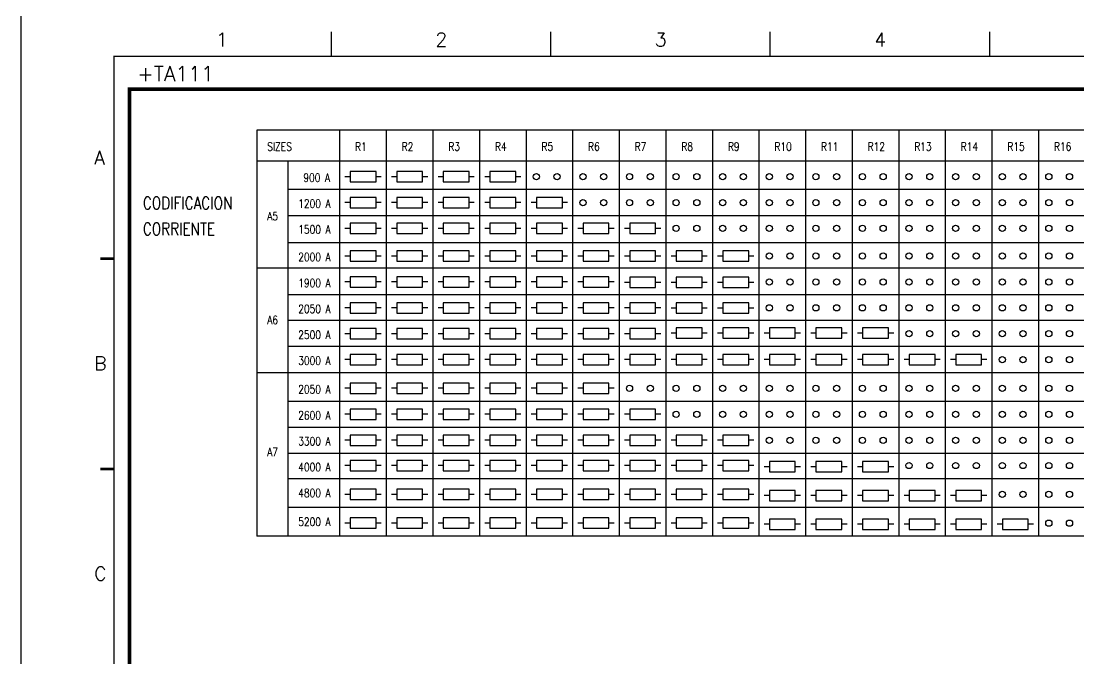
# Model space of a CAD drawing. Extents: x -4 to 416, y -4762 to 287.
# Drawn here: x -3.7 to 231.5, y -1639.2 to -1497.4 of the extents above; entities that cross this region are included whole.
import ezdxf
from ezdxf.enums import TextEntityAlignment as Align

# ---------------------------------------------------------------- set-up
doc = ezdxf.new("R2010")
doc.units = 0
doc.header["$LTSCALE"] = 10
doc.header["$MEASUREMENT"] = 0
doc.linetypes.add('DASHDOT', pattern=[1, 0.5, -0.25, 0, -0.25])
for name, color, linetype in [('1', 7, 'CONTINUOUS'), ('10', 5, 'CONTINUOUS'), ('2', 7, 'CONTINUOUS'), ('25', 3, 'CONTINUOUS'), ('35', 2, 'CONTINUOUS'), ('DIBUJO', 7, 'CONTINUOUS')]:
    doc.layers.add(name, color=color, linetype=linetype)
doc.styles.add('ABBSTYLE', font='ROMANS.SHX', dxfattribs={"width": 0.8})
doc.styles.add('ROMANS', font='romans')
doc.styles.get("Standard").update_dxf_attribs({"font": 'simplex'})

# ---------------------------------------------------------------- blocks, each defined once
blk = doc.blocks.new('newcajec')
at = {"layer": '1'}
for points in [[(47.5, 272.5, 0.3, 0.3, 0), (47.5, 277.91, 0.3, 0.3, 0)], [(95.5, 272.5, 0.3, 0.3, 0), (95.5, 277.91, 0.3, 0.3, 0)], [(143.5, 272.5, 0.3, 0.3, 0), (143.5, 277.91, 0.3, 0.3, 0)], [(191.5, 272.5, 0.3, 0.3, 0), (191.5, 277.91, 0.3, 0.3, 0)], [(-2.99, 228.23, 0.6, 0.6, 0), (-0.18, 228.23, 0.6, 0.6, 0)], [(-2.99, 182.23, 0.6, 0.6, 0), (-0.18, 182.23, 0.6, 0.6, 0)]]:
    blk.add_lwpolyline(points, format="xyseb", dxfattribs=at)
at = {"layer": '1', "const_width": 0.3}
blk.add_lwpolyline([(0, 0), (0, 272.5), (383, 272.5), (383, 0)], close=True, dxfattribs=at)
at = {"layer": '1', "style": 'ROMANS'}
for s, p in [('1', (22.29, 274.68)), ('2', (70.29, 274.68)), ('3', (118.29, 274.68)), ('4', (166.29, 274.68)), ('A', (-4.37, 248.84)), ('B', (-4.37, 203.84)), ('C', (-4.37, 157.84))]:
    blk.add_text(s, height=3, dxfattribs=at).set_placement(p)
at = {"layer": '10', "style": 'ROMANS'}
for tag, p in [('REV41', (3.5, 18.74)), ('REV43', (77.7, 18.74)), ('REV31', (3.5, 14.58)), ('REV33', (77.7, 14.58)), ('REV21', (3.5, 10.42)), ('REV23', (77.7, 10.42)), ('REV11', (3.5, 6.27)), ('REV13', (77.7, 6.27))]:
    blk.add_attdef(tag, text='', height=2.5, dxfattribs=at).set_placement(p, align=Align.MIDDLE)
for tag, p, height in [('REV42', (8, 17.49), 2.5), ('DOCUMENTTYPE', (216.43, 16.8), 2.5), ('NOTA', (305.32, 15.8), 3), ('SHEETNAME1', (100.5, 15.83), 2.5), ('DESIGNCHECK', (180.74, 14.83), 2.5), ('REV32', (8, 13.33), 2.5), ('SHEETNAME2', (100.5, 11.67), 2.5), ('OBJECT', (216.43, 12.4), 2.5), ('REV22', (8, 9.17), 2.5), ('ORDER', (305.32, 7.3), 4.5), ('SHEETNAME3', (100.5, 7.51), 2.5), ('DRAWINGCHECK', (180.53, 7.71), 2.5), ('CUSTOMER', (216.43, 8.08), 2.5), ('REV12', (8, 5.01), 2.5), ('SHEETNAME4', (100.5, 3.35), 2.5), ('DOCUMENT_ID', (305.32, 0.93), 4.4), ('USER', (180.63, 0.71), 2.5), ('DEPARTMENT', (271.93, 1.05), 2.5)]:
    blk.add_attdef(tag, p, '', height=height, dxfattribs=at)
for tag, width, p, p2 in [('REV44', 1.221199, (84.53, 17.49), (98.48, 17.49)), ('REV34', 1.221199, (84.53, 13.33), (98.48, 13.33)), ('REV24', 1.221199, (84.53, 9.17), (98.48, 9.17)), ('REV14', 1.221199, (84.53, 5.01), (98.48, 5.01)), ('CREATED2', 7.039915, (282.71, 1.05), (301.14, 1.05))]:
    blk.add_attdef(tag, text='', height=2.5, dxfattribs=dict(at, width=width)).set_placement(p, p2, align=Align.FIT)
for tag, p in [('SHEET', (382, 7.43)), ('NEXTSHEET', (382, 0.5))]:
    blk.add_attdef(tag, text='', height=2.5, dxfattribs=at).set_placement(p, align=Align.RIGHT)

msp = doc.modelspace()

# ---------------------------------------------------------------- linework, layer by layer
at = {"layer": '2', "color": 2}
for p, q in [((55.63, -1552.37), (48.72, -1552.37)), ((55.65, -1575.61), (48.72, -1575.61)), ((48.72, -1599.16), (48.72, -1611.96))]:
    msp.add_line(p, q, dxfattribs=at)
at = {"layer": '2', "color": 3, "linetype": 'DASHDOT'}
msp.add_lwpolyline([(20.4, -1512.53, 0.81, 0.81, 0), (400.21, -1512.53, 0.81, 0.81, 0), (400.21, -1753.09, 0.81, 0.81, 0), (20.4, -1753.09, 0.81, 0.81, 0), (20.4, -1512.53, 0.81, 0.81, 0)], format="xyseb", dxfattribs=at)
at = {"layer": '25', "color": 1}
for p, q in [((75.23, -1542.35), (69.47, -1542.35)), ((69.47, -1542.35), (69.47, -1544.65)), ((75.23, -1544.65), (75.23, -1542.35)), ((85.58, -1542.35), (79.83, -1542.35)), ((79.83, -1542.35), (79.83, -1544.65)), ((85.58, -1544.65), (85.58, -1542.35)), ((95.94, -1542.35), (90.19, -1542.35)), ((90.19, -1542.35), (90.19, -1544.65)), ((95.94, -1544.65), (95.94, -1542.35)), ((106.3, -1542.35), (100.55, -1542.35)), ((100.55, -1542.35), (100.55, -1544.65)), ((106.3, -1544.65), (106.3, -1542.35)), ((116.66, -1542.35), (110.91, -1542.35)), ((110.91, -1542.35), (110.91, -1544.65)), ((116.66, -1544.65), (116.66, -1542.35)), ((127.02, -1542.35), (121.27, -1542.35)), ((121.27, -1542.35), (121.27, -1544.65)), ((127.02, -1544.65), (127.02, -1542.35)), ((137.38, -1542.35), (131.63, -1542.35)), ((131.63, -1542.35), (131.63, -1544.65)), ((137.38, -1544.65), (137.38, -1542.35)), ((69.47, -1543.5), (68.32, -1543.5)), ((69.47, -1544.65), (75.23, -1544.65)), ((76.38, -1543.5), (75.23, -1543.5)), ((79.83, -1543.5), (78.68, -1543.5)), ((79.83, -1544.65), (85.58, -1544.65)), ((86.74, -1543.5), (85.58, -1543.5)), ((90.19, -1543.5), (89.04, -1543.5)), ((90.19, -1544.65), (95.94, -1544.65)), ((97.09, -1543.5), (95.94, -1543.5)), ((100.55, -1543.5), (99.4, -1543.5)), ((100.55, -1544.65), (106.3, -1544.65)), ((107.45, -1543.5), (106.3, -1543.5)), ((110.91, -1543.5), (109.76, -1543.5)), ((110.91, -1544.65), (116.66, -1544.65)), ((117.81, -1543.5), (116.66, -1543.5)), ((121.27, -1543.5), (120.11, -1543.5)), ((121.27, -1544.65), (127.02, -1544.65)), ((128.17, -1543.5), (127.02, -1543.5)), ((131.63, -1543.5), (130.47, -1543.5)), ((131.63, -1544.65), (137.38, -1544.65)), ((138.53, -1543.5), (137.38, -1543.5))]:
    msp.add_line(p, q, dxfattribs=at)
for centre in [(141.96, -1543.5), (146.56, -1543.5), (152.31, -1543.5), (156.92, -1543.5), (162.67, -1543.5), (167.28, -1543.5), (173.03, -1543.5), (177.64, -1543.5), (183.39, -1543.5), (188, -1543.5), (193.75, -1543.5), (198.36, -1543.5), (204.11, -1543.5), (208.71, -1543.5), (214.47, -1543.5), (219.07, -1543.5), (224.83, -1543.5), (229.43, -1543.5)]:
    msp.add_circle(centre, 0.691, dxfattribs=at)
at = {"layer": '35'}
for p, q in [((336.48, -1521.62), (48.72, -1521.62)), ((48.72, -1521.62), (48.72, -1599.16)), ((336.49, -1521.62), (48.73, -1521.62)), ((67.14, -1521.62), (67.14, -1611.96)), ((77.5, -1521.62), (77.5, -1611.96)), ((87.86, -1521.62), (87.86, -1611.96)), ((98.22, -1521.62), (98.22, -1611.96)), ((108.58, -1521.62), (108.58, -1611.96)), ((118.94, -1521.62), (118.94, -1611.96)), ((129.29, -1521.62), (129.29, -1611.96)), ((139.65, -1521.62), (139.65, -1611.96)), ((150.01, -1521.62), (150.01, -1611.96)), ((160.37, -1521.62), (160.37, -1611.96)), ((170.73, -1521.62), (170.73, -1611.96)), ((181.09, -1521.62), (181.09, -1611.96)), ((191.45, -1521.62), (191.45, -1611.96)), ((201.81, -1521.62), (201.81, -1611.96)), ((212.17, -1521.62), (212.17, -1611.96)), ((222.53, -1521.62), (222.53, -1611.96)), ((336.48, -1528.53), (48.72, -1528.53)), ((55.63, -1528.53), (55.63, -1611.96)), ((75.23, -1530.84), (69.47, -1530.84)), ((69.47, -1530.84), (69.47, -1533.14)), ((75.23, -1533.14), (75.23, -1530.84)), ((85.58, -1530.84), (79.83, -1530.84)), ((79.83, -1530.84), (79.83, -1533.14)), ((85.58, -1533.14), (85.58, -1530.84)), ((95.94, -1530.84), (90.19, -1530.84)), ((90.19, -1530.84), (90.19, -1533.14)), ((95.94, -1533.14), (95.94, -1530.84)), ((106.3, -1530.84), (100.55, -1530.84)), ((100.55, -1530.84), (100.55, -1533.14)), ((106.3, -1533.14), (106.3, -1530.84)), ((69.47, -1531.99), (68.32, -1531.99)), ((69.47, -1533.14), (75.23, -1533.14)), ((76.38, -1531.99), (75.23, -1531.99)), ((79.83, -1531.99), (78.68, -1531.99)), ((79.83, -1533.14), (85.58, -1533.14)), ((86.74, -1531.99), (85.58, -1531.99)), ((90.19, -1531.99), (89.04, -1531.99)), ((90.19, -1533.14), (95.94, -1533.14)), ((97.09, -1531.99), (95.94, -1531.99)), ((100.55, -1531.99), (99.4, -1531.99)), ((100.55, -1533.14), (106.3, -1533.14)), ((107.45, -1531.99), (106.3, -1531.99)), ((336.48, -1534.84), (55.65, -1534.84)), ((336.48, -1540.71), (55.65, -1540.71)), ((336.48, -1546.69), (55.65, -1546.69)), ((336.5, -1552.37), (55.63, -1552.37)), ((69.47, -1554.26), (69.47, -1556.56)), ((75.23, -1554.26), (69.47, -1554.26)), ((75.23, -1556.56), (75.23, -1554.26)), ((85.58, -1554.26), (79.83, -1554.26)), ((79.83, -1554.26), (79.83, -1556.56)), ((85.58, -1556.56), (85.58, -1554.26)), ((95.94, -1554.26), (90.19, -1554.26)), ((90.19, -1554.26), (90.19, -1556.56)), ((95.94, -1556.56), (95.94, -1554.26)), ((106.3, -1554.26), (100.55, -1554.26)), ((100.55, -1554.26), (100.55, -1556.56)), ((106.3, -1556.56), (106.3, -1554.26)), ((110.91, -1554.26), (110.91, -1556.56)), ((116.66, -1554.26), (110.91, -1554.26)), ((116.66, -1556.56), (116.66, -1554.26)), ((127.02, -1554.26), (121.27, -1554.26)), ((121.27, -1554.26), (121.27, -1556.56)), ((127.02, -1556.56), (127.02, -1554.26)), ((69.47, -1555.41), (68.32, -1555.41)), ((69.47, -1556.56), (75.23, -1556.56)), ((76.38, -1555.41), (75.23, -1555.41)), ((79.83, -1555.41), (78.68, -1555.41)), ((79.83, -1556.56), (85.58, -1556.56)), ((86.74, -1555.41), (85.58, -1555.41)), ((90.19, -1555.41), (89.04, -1555.41)), ((90.19, -1556.56), (95.94, -1556.56)), ((97.09, -1555.41), (95.94, -1555.41)), ((100.55, -1555.41), (99.4, -1555.41)), ((100.55, -1556.56), (106.3, -1556.56)), ((107.45, -1555.41), (106.3, -1555.41)), ((110.91, -1555.41), (109.76, -1555.41)), ((110.91, -1556.56), (116.66, -1556.56)), ((117.81, -1555.41), (116.66, -1555.41)), ((121.27, -1555.41), (120.11, -1555.41)), ((121.27, -1556.56), (127.02, -1556.56)), ((128.17, -1555.41), (127.02, -1555.41)), ((336.48, -1558.25), (55.65, -1558.25)), ((69.47, -1561.16), (68.32, -1561.16)), ((69.47, -1560.01), (69.47, -1562.31)), ((75.23, -1560.01), (69.47, -1560.01)), ((75.23, -1562.31), (75.23, -1560.01)), ((76.38, -1561.16), (75.23, -1561.16)), ((79.83, -1561.16), (78.68, -1561.16)), ((79.83, -1560.01), (79.83, -1562.31)), ((85.58, -1560.01), (79.83, -1560.01)), ((85.58, -1562.31), (85.58, -1560.01)), ((86.74, -1561.16), (85.58, -1561.16)), ((90.19, -1561.16), (89.04, -1561.16)), ((95.94, -1560.01), (90.19, -1560.01)), ((90.19, -1560.01), (90.19, -1562.31)), ((95.94, -1562.31), (95.94, -1560.01)), ((97.09, -1561.16), (95.94, -1561.16)), ((100.55, -1561.16), (99.4, -1561.16)), ((100.55, -1560.01), (100.55, -1562.31)), ((106.3, -1560.01), (100.55, -1560.01)), ((106.3, -1562.31), (106.3, -1560.01)), ((107.45, -1561.16), (106.3, -1561.16)), ((110.91, -1561.16), (109.76, -1561.16)), ((110.91, -1560.01), (110.91, -1562.31)), ((116.66, -1560.01), (110.91, -1560.01)), ((116.66, -1562.31), (116.66, -1560.01)), ((117.81, -1561.16), (116.66, -1561.16)), ((121.27, -1561.16), (120.11, -1561.16)), ((127.02, -1560.01), (121.27, -1560.01)), ((121.27, -1560.01), (121.27, -1562.31)), ((127.02, -1562.31), (127.02, -1560.01)), ((128.17, -1561.16), (127.02, -1561.16)), ((131.63, -1561.16), (130.47, -1561.16)), ((131.63, -1560.01), (131.63, -1562.31)), ((137.38, -1560.01), (131.63, -1560.01)), ((137.38, -1562.31), (137.38, -1560.01)), ((138.53, -1561.16), (137.38, -1561.16)), ((69.47, -1562.31), (75.23, -1562.31)), ((79.83, -1562.31), (85.58, -1562.31)), ((90.19, -1562.31), (95.94, -1562.31)), ((100.55, -1562.31), (106.3, -1562.31)), ((110.91, -1562.31), (116.66, -1562.31)), ((121.27, -1562.31), (127.02, -1562.31)), ((131.63, -1562.31), (137.38, -1562.31)), ((336.48, -1563.95), (55.65, -1563.95)), ((336.48, -1569.74), (55.65, -1569.74)), ((69.47, -1572.67), (68.32, -1572.67)), ((69.47, -1571.52), (69.47, -1573.82)), ((75.23, -1571.52), (69.47, -1571.52)), ((75.23, -1573.82), (75.23, -1571.52)), ((76.38, -1572.67), (75.23, -1572.67)), ((79.83, -1572.67), (78.68, -1572.67)), ((79.83, -1571.52), (79.83, -1573.82)), ((85.58, -1571.52), (79.83, -1571.52)), ((85.58, -1573.82), (85.58, -1571.52)), ((86.74, -1572.67), (85.58, -1572.67)), ((90.19, -1572.67), (89.04, -1572.67)), ((90.19, -1571.52), (90.19, -1573.82)), ((95.94, -1571.52), (90.19, -1571.52)), ((95.94, -1573.82), (95.94, -1571.52)), ((97.09, -1572.67), (95.94, -1572.67)), ((100.55, -1572.67), (99.4, -1572.67)), ((100.55, -1571.52), (100.55, -1573.82)), ((106.3, -1571.52), (100.55, -1571.52)), ((106.3, -1573.82), (106.3, -1571.52)), ((107.45, -1572.67), (106.3, -1572.67)), ((110.91, -1572.67), (109.76, -1572.67)), ((110.91, -1571.52), (110.91, -1573.82)), ((116.66, -1571.52), (110.91, -1571.52)), ((116.66, -1573.82), (116.66, -1571.52)), ((117.81, -1572.67), (116.66, -1572.67)), ((121.27, -1572.67), (120.11, -1572.67)), ((121.27, -1571.52), (121.27, -1573.82)), ((127.02, -1571.52), (121.27, -1571.52)), ((127.02, -1573.82), (127.02, -1571.52)), ((128.17, -1572.67), (127.02, -1572.67)), ((131.63, -1572.67), (130.47, -1572.67)), ((131.63, -1571.52), (131.63, -1573.82)), ((137.38, -1571.52), (131.63, -1571.52)), ((137.38, -1573.82), (137.38, -1571.52)), ((138.53, -1572.67), (137.38, -1572.67)), ((141.98, -1572.67), (140.83, -1572.67)), ((141.98, -1571.52), (141.98, -1573.82)), ((147.74, -1571.52), (141.98, -1571.52)), ((147.74, -1573.82), (147.74, -1571.52)), ((148.89, -1572.67), (147.74, -1572.67)), ((152.34, -1572.67), (151.19, -1572.67)), ((152.34, -1571.52), (152.34, -1573.82)), ((158.1, -1571.52), (152.34, -1571.52)), ((158.1, -1573.82), (158.1, -1571.52)), ((159.25, -1572.67), (158.1, -1572.67)), ((162.7, -1572.67), (161.55, -1572.67)), ((162.7, -1571.52), (162.7, -1573.82)), ((168.46, -1571.52), (162.7, -1571.52)), ((168.46, -1573.82), (168.46, -1571.52)), ((169.61, -1572.67), (168.46, -1572.67)), ((173.06, -1572.67), (171.91, -1572.67)), ((178.82, -1571.52), (173.06, -1571.52)), ((173.06, -1571.52), (173.06, -1573.82)), ((178.82, -1573.82), (178.82, -1571.52)), ((179.97, -1572.67), (178.82, -1572.67)), ((183.42, -1572.67), (182.27, -1572.67)), ((183.42, -1571.52), (183.42, -1573.82)), ((189.18, -1571.52), (183.42, -1571.52)), ((189.18, -1573.82), (189.18, -1571.52)), ((190.33, -1572.67), (189.18, -1572.67)), ((193.78, -1572.67), (192.63, -1572.67)), ((193.78, -1571.52), (193.78, -1573.82)), ((199.53, -1571.52), (193.78, -1571.52)), ((199.53, -1573.82), (199.53, -1571.52)), ((200.69, -1572.67), (199.53, -1572.67)), ((204.14, -1572.67), (202.99, -1572.67)), ((209.89, -1571.52), (204.14, -1571.52)), ((204.14, -1571.52), (204.14, -1573.82)), ((209.89, -1573.82), (209.89, -1571.52)), ((211.04, -1572.67), (209.89, -1572.67)), ((336.48, -1575.61), (55.65, -1575.61)), ((69.47, -1573.82), (75.23, -1573.82)), ((79.83, -1573.82), (85.58, -1573.82)), ((90.19, -1573.82), (95.94, -1573.82)), ((100.55, -1573.82), (106.3, -1573.82)), ((110.91, -1573.82), (116.66, -1573.82)), ((121.27, -1573.82), (127.02, -1573.82)), ((131.63, -1573.82), (137.38, -1573.82)), ((141.98, -1573.82), (147.74, -1573.82)), ((152.34, -1573.82), (158.1, -1573.82)), ((162.7, -1573.82), (168.46, -1573.82)), ((173.06, -1573.82), (178.82, -1573.82)), ((183.42, -1573.82), (189.18, -1573.82)), ((193.78, -1573.82), (199.53, -1573.82)), ((204.14, -1573.82), (209.89, -1573.82)), ((69.47, -1577.89), (69.47, -1580.2)), ((75.23, -1577.89), (69.47, -1577.89)), ((75.23, -1580.2), (75.23, -1577.89)), ((85.58, -1577.89), (79.83, -1577.89)), ((79.83, -1577.89), (79.83, -1580.2)), ((85.58, -1580.2), (85.58, -1577.89)), ((95.94, -1577.89), (90.19, -1577.89)), ((90.19, -1577.89), (90.19, -1580.2)), ((95.94, -1580.2), (95.94, -1577.89)), ((106.3, -1577.89), (100.55, -1577.89)), ((100.55, -1577.89), (100.55, -1580.2)), ((106.3, -1580.2), (106.3, -1577.89)), ((110.91, -1577.89), (110.91, -1580.2)), ((116.66, -1577.89), (110.91, -1577.89)), ((116.66, -1580.2), (116.66, -1577.89)), ((127.02, -1577.89), (121.27, -1577.89)), ((121.27, -1577.89), (121.27, -1580.2)), ((127.02, -1580.2), (127.02, -1577.89)), ((69.47, -1579.04), (68.32, -1579.04)), ((69.47, -1580.2), (75.23, -1580.2)), ((76.38, -1579.04), (75.23, -1579.04)), ((79.83, -1579.04), (78.68, -1579.04)), ((79.83, -1580.2), (85.58, -1580.2)), ((86.74, -1579.04), (85.58, -1579.04)), ((90.19, -1579.04), (89.04, -1579.04)), ((90.19, -1580.2), (95.94, -1580.2)), ((97.09, -1579.04), (95.94, -1579.04)), ((100.55, -1579.04), (99.4, -1579.04)), ((100.55, -1580.2), (106.3, -1580.2)), ((107.45, -1579.04), (106.3, -1579.04)), ((110.91, -1579.04), (109.76, -1579.04)), ((110.91, -1580.2), (116.66, -1580.2)), ((117.81, -1579.04), (116.66, -1579.04)), ((121.27, -1579.04), (120.11, -1579.04)), ((121.27, -1580.2), (127.02, -1580.2)), ((128.17, -1579.04), (127.02, -1579.04)), ((336.48, -1581.98), (55.65, -1581.98)), ((69.47, -1584.83), (68.32, -1584.83)), ((69.47, -1583.68), (69.47, -1585.98)), ((75.23, -1583.68), (69.47, -1583.68)), ((75.23, -1585.98), (75.23, -1583.68)), ((76.38, -1584.83), (75.23, -1584.83)), ((79.83, -1584.83), (78.68, -1584.83)), ((79.83, -1583.68), (79.83, -1585.98)), ((85.58, -1583.68), (79.83, -1583.68)), ((85.58, -1585.98), (85.58, -1583.68)), ((86.74, -1584.83), (85.58, -1584.83)), ((90.19, -1584.83), (89.04, -1584.83)), ((95.94, -1583.68), (90.19, -1583.68)), ((90.19, -1583.68), (90.19, -1585.98)), ((95.94, -1585.98), (95.94, -1583.68)), ((97.09, -1584.83), (95.94, -1584.83)), ((100.55, -1584.83), (99.4, -1584.83)), ((100.55, -1583.68), (100.55, -1585.98)), ((106.3, -1583.68), (100.55, -1583.68)), ((106.3, -1585.98), (106.3, -1583.68)), ((107.45, -1584.83), (106.3, -1584.83)), ((110.91, -1584.83), (109.76, -1584.83)), ((110.91, -1583.68), (110.91, -1585.98)), ((116.66, -1583.68), (110.91, -1583.68)), ((116.66, -1585.98), (116.66, -1583.68)), ((117.81, -1584.83), (116.66, -1584.83)), ((121.27, -1584.83), (120.11, -1584.83)), ((127.02, -1583.68), (121.27, -1583.68)), ((121.27, -1583.68), (121.27, -1585.98)), ((127.02, -1585.98), (127.02, -1583.68)), ((128.17, -1584.83), (127.02, -1584.83)), ((131.63, -1584.83), (130.47, -1584.83)), ((131.63, -1583.68), (131.63, -1585.98)), ((137.38, -1583.68), (131.63, -1583.68)), ((137.38, -1585.98), (137.38, -1583.68)), ((138.53, -1584.83), (137.38, -1584.83)), ((69.47, -1585.98), (75.23, -1585.98)), ((79.83, -1585.98), (85.58, -1585.98)), ((90.19, -1585.98), (95.94, -1585.98)), ((100.55, -1585.98), (106.3, -1585.98)), ((110.91, -1585.98), (116.66, -1585.98)), ((121.27, -1585.98), (127.02, -1585.98)), ((131.63, -1585.98), (137.38, -1585.98)), ((336.48, -1587.77), (55.65, -1587.77)), ((69.47, -1589.46), (69.47, -1591.77)), ((75.23, -1589.46), (69.47, -1589.46)), ((75.23, -1591.77), (75.23, -1589.46)), ((85.58, -1589.46), (79.83, -1589.46)), ((79.83, -1589.46), (79.83, -1591.77)), ((85.58, -1591.77), (85.58, -1589.46)), ((95.94, -1589.46), (90.19, -1589.46)), ((90.19, -1589.46), (90.19, -1591.77)), ((95.94, -1591.77), (95.94, -1589.46)), ((106.3, -1589.46), (100.55, -1589.46)), ((100.55, -1589.46), (100.55, -1591.77)), ((106.3, -1591.77), (106.3, -1589.46)), ((110.91, -1589.46), (110.91, -1591.77)), ((116.66, -1589.46), (110.91, -1589.46)), ((116.66, -1591.77), (116.66, -1589.46)), ((127.02, -1589.46), (121.27, -1589.46)), ((121.27, -1589.46), (121.27, -1591.77)), ((127.02, -1591.77), (127.02, -1589.46)), ((137.38, -1589.46), (131.63, -1589.46)), ((131.63, -1589.46), (131.63, -1591.77)), ((137.38, -1591.77), (137.38, -1589.46)), ((141.98, -1589.46), (141.98, -1591.77)), ((147.74, -1589.46), (141.98, -1589.46)), ((147.74, -1591.77), (147.74, -1589.46)), ((158.1, -1589.46), (152.34, -1589.46)), ((152.34, -1589.46), (152.34, -1591.77)), ((158.1, -1591.77), (158.1, -1589.46)), ((69.47, -1590.61), (68.32, -1590.61)), ((69.47, -1591.77), (75.23, -1591.77)), ((76.38, -1590.61), (75.23, -1590.61)), ((79.83, -1590.61), (78.68, -1590.61)), ((79.83, -1591.77), (85.58, -1591.77)), ((86.74, -1590.61), (85.58, -1590.61)), ((90.19, -1590.61), (89.04, -1590.61)), ((90.19, -1591.77), (95.94, -1591.77)), ((97.09, -1590.61), (95.94, -1590.61)), ((100.55, -1590.61), (99.4, -1590.61)), ((100.55, -1591.77), (106.3, -1591.77)), ((107.45, -1590.61), (106.3, -1590.61)), ((110.91, -1590.61), (109.76, -1590.61)), ((110.91, -1591.77), (116.66, -1591.77)), ((117.81, -1590.61), (116.66, -1590.61)), ((121.27, -1590.61), (120.11, -1590.61)), ((121.27, -1591.77), (127.02, -1591.77)), ((128.17, -1590.61), (127.02, -1590.61)), ((131.63, -1590.61), (130.47, -1590.61)), ((131.63, -1591.77), (137.38, -1591.77)), ((138.53, -1590.61), (137.38, -1590.61)), ((141.98, -1590.61), (140.83, -1590.61)), ((141.98, -1591.77), (147.74, -1591.77)), ((148.89, -1590.61), (147.74, -1590.61)), ((152.34, -1590.61), (151.19, -1590.61)), ((152.34, -1591.77), (158.1, -1591.77)), ((159.25, -1590.61), (158.1, -1590.61)), ((336.48, -1593.55), (55.65, -1593.55)), ((69.47, -1596.22), (68.32, -1596.22)), ((69.47, -1595.07), (69.47, -1597.38)), ((75.23, -1595.07), (69.47, -1595.07)), ((75.23, -1597.38), (75.23, -1595.07)), ((76.38, -1596.22), (75.23, -1596.22)), ((79.83, -1596.22), (78.68, -1596.22)), ((79.83, -1595.07), (79.83, -1597.38)), ((85.58, -1595.07), (79.83, -1595.07)), ((85.58, -1597.38), (85.58, -1595.07)), ((86.74, -1596.22), (85.58, -1596.22)), ((90.19, -1596.22), (89.04, -1596.22)), ((90.19, -1595.07), (90.19, -1597.38)), ((95.94, -1595.07), (90.19, -1595.07)), ((95.94, -1597.38), (95.94, -1595.07)), ((97.09, -1596.22), (95.94, -1596.22)), ((100.55, -1596.22), (99.4, -1596.22)), ((100.55, -1595.07), (100.55, -1597.38)), ((106.3, -1595.07), (100.55, -1595.07)), ((106.3, -1597.38), (106.3, -1595.07)), ((107.45, -1596.22), (106.3, -1596.22)), ((110.91, -1596.22), (109.76, -1596.22)), ((110.91, -1595.07), (110.91, -1597.38)), ((116.66, -1595.07), (110.91, -1595.07)), ((116.66, -1597.38), (116.66, -1595.07)), ((117.81, -1596.22), (116.66, -1596.22)), ((121.27, -1596.22), (120.11, -1596.22)), ((121.27, -1595.07), (121.27, -1597.38)), ((127.02, -1595.07), (121.27, -1595.07)), ((127.02, -1597.38), (127.02, -1595.07)), ((128.17, -1596.22), (127.02, -1596.22)), ((131.63, -1596.22), (130.47, -1596.22)), ((131.63, -1595.07), (131.63, -1597.38)), ((137.38, -1595.07), (131.63, -1595.07)), ((137.38, -1597.38), (137.38, -1595.07)), ((138.53, -1596.22), (137.38, -1596.22)), ((141.98, -1596.22), (140.83, -1596.22)), ((141.98, -1595.07), (141.98, -1597.38)), ((147.74, -1595.07), (141.98, -1595.07)), ((147.74, -1597.38), (147.74, -1595.07)), ((148.89, -1596.22), (147.74, -1596.22)), ((152.34, -1596.22), (151.19, -1596.22)), ((152.34, -1595.07), (152.34, -1597.38)), ((158.1, -1595.07), (152.34, -1595.07)), ((158.1, -1597.38), (158.1, -1595.07)), ((159.25, -1596.22), (158.1, -1596.22)), ((162.7, -1596.49), (161.55, -1596.49)), ((162.7, -1595.33), (162.7, -1597.64)), ((168.46, -1595.33), (162.7, -1595.33)), ((168.46, -1597.64), (168.46, -1595.33)), ((169.61, -1596.49), (168.46, -1596.49)), ((173.06, -1596.49), (171.91, -1596.49)), ((173.06, -1595.33), (173.06, -1597.64)), ((178.82, -1595.33), (173.06, -1595.33)), ((178.82, -1597.64), (178.82, -1595.33)), ((179.97, -1596.49), (178.82, -1596.49)), ((183.42, -1596.49), (182.27, -1596.49)), ((183.42, -1595.33), (183.42, -1597.64)), ((189.18, -1595.33), (183.42, -1595.33)), ((189.18, -1597.64), (189.18, -1595.33)), ((190.33, -1596.49), (189.18, -1596.49)), ((336.48, -1599.16), (55.65, -1599.16)), ((69.47, -1597.38), (75.23, -1597.38)), ((79.83, -1597.38), (85.58, -1597.38)), ((90.19, -1597.38), (95.94, -1597.38)), ((100.55, -1597.38), (106.3, -1597.38)), ((110.91, -1597.38), (116.66, -1597.38)), ((121.27, -1597.38), (127.02, -1597.38)), ((131.63, -1597.38), (137.38, -1597.38)), ((141.98, -1597.38), (147.74, -1597.38)), ((152.34, -1597.38), (158.1, -1597.38)), ((162.7, -1597.64), (168.46, -1597.64)), ((173.06, -1597.64), (178.82, -1597.64)), ((183.42, -1597.64), (189.18, -1597.64)), ((75.23, -1601.47), (69.47, -1601.47)), ((69.47, -1601.47), (69.47, -1603.78)), ((75.23, -1603.78), (75.23, -1601.47)), ((85.58, -1601.47), (79.83, -1601.47)), ((79.83, -1601.47), (79.83, -1603.78)), ((85.58, -1603.78), (85.58, -1601.47)), ((95.94, -1601.47), (90.19, -1601.47)), ((90.19, -1601.47), (90.19, -1603.78)), ((95.94, -1603.78), (95.94, -1601.47)), ((106.3, -1601.47), (100.55, -1601.47)), ((100.55, -1601.47), (100.55, -1603.78)), ((106.3, -1603.78), (106.3, -1601.47)), ((116.66, -1601.47), (110.91, -1601.47)), ((110.91, -1601.47), (110.91, -1603.78)), ((116.66, -1603.78), (116.66, -1601.47)), ((127.02, -1601.47), (121.27, -1601.47)), ((121.27, -1601.47), (121.27, -1603.78)), ((127.02, -1603.78), (127.02, -1601.47)), ((137.38, -1601.47), (131.63, -1601.47)), ((131.63, -1601.47), (131.63, -1603.78)), ((137.38, -1603.78), (137.38, -1601.47)), ((147.74, -1601.47), (141.98, -1601.47)), ((141.98, -1601.47), (141.98, -1603.78)), ((147.74, -1603.78), (147.74, -1601.47)), ((158.1, -1601.47), (152.34, -1601.47)), ((152.34, -1601.47), (152.34, -1603.78)), ((158.1, -1603.78), (158.1, -1601.47)), ((69.47, -1602.63), (68.32, -1602.63)), ((69.47, -1603.78), (75.23, -1603.78)), ((76.38, -1602.63), (75.23, -1602.63)), ((79.83, -1602.63), (78.68, -1602.63)), ((79.83, -1603.78), (85.58, -1603.78)), ((86.74, -1602.63), (85.58, -1602.63)), ((90.19, -1602.63), (89.04, -1602.63)), ((90.19, -1603.78), (95.94, -1603.78)), ((97.09, -1602.63), (95.94, -1602.63)), ((100.55, -1602.63), (99.4, -1602.63)), ((100.55, -1603.78), (106.3, -1603.78)), ((107.45, -1602.63), (106.3, -1602.63)), ((110.91, -1602.63), (109.76, -1602.63)), ((110.91, -1603.78), (116.66, -1603.78)), ((117.81, -1602.63), (116.66, -1602.63)), ((121.27, -1602.63), (120.11, -1602.63)), ((121.27, -1603.78), (127.02, -1603.78)), ((128.17, -1602.63), (127.02, -1602.63)), ((131.63, -1602.63), (130.47, -1602.63)), ((131.63, -1603.78), (137.38, -1603.78)), ((138.53, -1602.63), (137.38, -1602.63)), ((141.98, -1602.63), (140.83, -1602.63)), ((141.98, -1603.78), (147.74, -1603.78)), ((148.89, -1602.63), (147.74, -1602.63)), ((152.34, -1602.63), (151.19, -1602.63)), ((152.34, -1603.78), (158.1, -1603.78)), ((159.25, -1602.63), (158.1, -1602.63)), ((162.7, -1602.89), (161.55, -1602.89)), ((168.46, -1601.74), (162.7, -1601.74)), ((162.7, -1601.74), (162.7, -1604.04)), ((168.46, -1604.04), (168.46, -1601.74)), ((169.61, -1602.89), (168.46, -1602.89)), ((173.06, -1602.89), (171.91, -1602.89)), ((178.82, -1601.74), (173.06, -1601.74)), ((173.06, -1601.74), (173.06, -1604.04)), ((178.82, -1604.04), (178.82, -1601.74)), ((179.97, -1602.89), (178.82, -1602.89)), ((183.42, -1602.89), (182.27, -1602.89)), ((189.18, -1601.74), (183.42, -1601.74)), ((183.42, -1601.74), (183.42, -1604.04)), ((189.18, -1604.04), (189.18, -1601.74)), ((190.33, -1602.89), (189.18, -1602.89)), ((193.78, -1602.89), (192.63, -1602.89)), ((199.53, -1601.74), (193.78, -1601.74)), ((193.78, -1601.74), (193.78, -1604.04)), ((199.53, -1604.04), (199.53, -1601.74)), ((200.69, -1602.89), (199.53, -1602.89)), ((204.14, -1602.89), (202.99, -1602.89)), ((209.89, -1601.74), (204.14, -1601.74)), ((204.14, -1601.74), (204.14, -1604.04)), ((209.89, -1604.04), (209.89, -1601.74)), ((211.04, -1602.89), (209.89, -1602.89)), ((336.48, -1605.56), (55.63, -1605.56)), ((162.7, -1604.04), (168.46, -1604.04)), ((173.06, -1604.04), (178.82, -1604.04)), ((183.42, -1604.04), (189.18, -1604.04)), ((193.78, -1604.04), (199.53, -1604.04)), ((204.14, -1604.04), (209.89, -1604.04)), ((75.23, -1607.88), (69.47, -1607.88)), ((69.47, -1607.88), (69.47, -1610.18)), ((75.23, -1610.18), (75.23, -1607.88)), ((85.58, -1607.88), (79.83, -1607.88)), ((79.83, -1607.88), (79.83, -1610.18)), ((85.58, -1610.18), (85.58, -1607.88)), ((95.94, -1607.88), (90.19, -1607.88)), ((90.19, -1607.88), (90.19, -1610.18)), ((95.94, -1610.18), (95.94, -1607.88)), ((106.3, -1607.88), (100.55, -1607.88)), ((100.55, -1607.88), (100.55, -1610.18)), ((106.3, -1610.18), (106.3, -1607.88)), ((116.66, -1607.88), (110.91, -1607.88)), ((110.91, -1607.88), (110.91, -1610.18)), ((116.66, -1610.18), (116.66, -1607.88)), ((127.02, -1607.88), (121.27, -1607.88)), ((121.27, -1607.88), (121.27, -1610.18)), ((127.02, -1610.18), (127.02, -1607.88)), ((137.38, -1607.88), (131.63, -1607.88)), ((131.63, -1607.88), (131.63, -1610.18)), ((137.38, -1610.18), (137.38, -1607.88)), ((147.74, -1607.88), (141.98, -1607.88)), ((141.98, -1607.88), (141.98, -1610.18)), ((147.74, -1610.18), (147.74, -1607.88)), ((158.1, -1607.88), (152.34, -1607.88)), ((152.34, -1607.88), (152.34, -1610.18)), ((158.1, -1610.18), (158.1, -1607.88)), ((168.46, -1608.14), (162.7, -1608.14)), ((162.7, -1608.14), (162.7, -1610.44)), ((168.46, -1610.44), (168.46, -1608.14)), ((178.82, -1608.14), (173.06, -1608.14)), ((173.06, -1608.14), (173.06, -1610.44)), ((178.82, -1610.44), (178.82, -1608.14)), ((189.18, -1608.14), (183.42, -1608.14)), ((183.42, -1608.14), (183.42, -1610.44)), ((189.18, -1610.44), (189.18, -1608.14)), ((199.53, -1608.14), (193.78, -1608.14)), ((193.78, -1608.14), (193.78, -1610.44)), ((199.53, -1610.44), (199.53, -1608.14)), ((209.89, -1608.14), (204.14, -1608.14)), ((204.14, -1608.14), (204.14, -1610.44)), ((209.89, -1610.44), (209.89, -1608.14)), ((220.25, -1608.14), (214.5, -1608.14)), ((214.5, -1608.14), (214.5, -1610.44)), ((220.25, -1610.44), (220.25, -1608.14)), ((69.47, -1609.03), (68.32, -1609.03)), ((69.47, -1610.18), (75.23, -1610.18)), ((76.38, -1609.03), (75.23, -1609.03)), ((79.83, -1609.03), (78.68, -1609.03)), ((79.83, -1610.18), (85.58, -1610.18)), ((86.74, -1609.03), (85.58, -1609.03)), ((90.19, -1609.03), (89.04, -1609.03)), ((90.19, -1610.18), (95.94, -1610.18)), ((97.09, -1609.03), (95.94, -1609.03)), ((100.55, -1609.03), (99.4, -1609.03)), ((100.55, -1610.18), (106.3, -1610.18)), ((107.45, -1609.03), (106.3, -1609.03)), ((110.91, -1609.03), (109.76, -1609.03)), ((110.91, -1610.18), (116.66, -1610.18)), ((117.81, -1609.03), (116.66, -1609.03)), ((121.27, -1609.03), (120.11, -1609.03)), ((121.27, -1610.18), (127.02, -1610.18)), ((128.17, -1609.03), (127.02, -1609.03)), ((131.63, -1609.03), (130.47, -1609.03)), ((131.63, -1610.18), (137.38, -1610.18)), ((138.53, -1609.03), (137.38, -1609.03)), ((141.98, -1609.03), (140.83, -1609.03)), ((141.98, -1610.18), (147.74, -1610.18)), ((148.89, -1609.03), (147.74, -1609.03)), ((152.34, -1609.03), (151.19, -1609.03)), ((152.34, -1610.18), (158.1, -1610.18)), ((159.25, -1609.03), (158.1, -1609.03)), ((162.7, -1609.29), (161.55, -1609.29)), ((162.7, -1610.44), (168.46, -1610.44)), ((169.61, -1609.29), (168.46, -1609.29)), ((173.06, -1609.29), (171.91, -1609.29)), ((173.06, -1610.44), (178.82, -1610.44)), ((179.97, -1609.29), (178.82, -1609.29)), ((183.42, -1609.29), (182.27, -1609.29)), ((183.42, -1610.44), (189.18, -1610.44)), ((190.33, -1609.29), (189.18, -1609.29)), ((193.78, -1609.29), (192.63, -1609.29)), ((193.78, -1610.44), (199.53, -1610.44)), ((200.69, -1609.29), (199.53, -1609.29)), ((204.14, -1609.29), (202.99, -1609.29)), ((204.14, -1610.44), (209.89, -1610.44)), ((211.04, -1609.29), (209.89, -1609.29)), ((214.5, -1609.29), (213.35, -1609.29)), ((214.5, -1610.44), (220.25, -1610.44)), ((221.4, -1609.29), (220.25, -1609.29)), ((336.48, -1611.96), (48.72, -1611.96))]:
    msp.add_line(p, q, dxfattribs=at)
at = {"layer": '35', "color": 2}
for p, q in [((69.47, -1537.75), (68.32, -1537.75)), ((75.23, -1536.6), (69.47, -1536.6)), ((69.47, -1536.6), (69.47, -1538.9)), ((75.23, -1538.9), (75.23, -1536.6)), ((76.38, -1537.75), (75.23, -1537.75)), ((79.83, -1537.75), (78.68, -1537.75)), ((85.58, -1536.6), (79.83, -1536.6)), ((79.83, -1536.6), (79.83, -1538.9)), ((85.58, -1538.9), (85.58, -1536.6)), ((86.74, -1537.75), (85.58, -1537.75)), ((90.19, -1537.75), (89.04, -1537.75)), ((95.94, -1536.6), (90.19, -1536.6)), ((90.19, -1536.6), (90.19, -1538.9)), ((95.94, -1538.9), (95.94, -1536.6)), ((97.09, -1537.75), (95.94, -1537.75)), ((100.55, -1537.75), (99.4, -1537.75)), ((106.3, -1536.6), (100.55, -1536.6)), ((100.55, -1536.6), (100.55, -1538.9)), ((106.3, -1538.9), (106.3, -1536.6)), ((107.45, -1537.75), (106.3, -1537.75)), ((110.91, -1537.75), (109.76, -1537.75)), ((116.66, -1536.6), (110.91, -1536.6)), ((110.91, -1536.6), (110.91, -1538.9)), ((116.66, -1538.9), (116.66, -1536.6)), ((117.81, -1537.75), (116.66, -1537.75)), ((69.47, -1538.9), (75.23, -1538.9)), ((79.83, -1538.9), (85.58, -1538.9)), ((90.19, -1538.9), (95.94, -1538.9)), ((100.55, -1538.9), (106.3, -1538.9)), ((110.91, -1538.9), (116.66, -1538.9)), ((69.47, -1549.63), (68.32, -1549.63)), ((69.47, -1548.47), (69.47, -1550.78)), ((75.23, -1548.47), (69.47, -1548.47)), ((75.23, -1550.78), (75.23, -1548.47)), ((76.38, -1549.63), (75.23, -1549.63)), ((79.83, -1549.63), (78.68, -1549.63)), ((79.83, -1548.47), (79.83, -1550.78)), ((85.58, -1548.47), (79.83, -1548.47)), ((85.58, -1550.78), (85.58, -1548.47)), ((86.74, -1549.63), (85.58, -1549.63)), ((90.19, -1549.63), (89.04, -1549.63)), ((90.19, -1548.47), (90.19, -1550.78)), ((95.94, -1548.47), (90.19, -1548.47)), ((95.94, -1550.78), (95.94, -1548.47)), ((97.09, -1549.63), (95.94, -1549.63)), ((100.55, -1549.63), (99.4, -1549.63)), ((100.55, -1548.47), (100.55, -1550.78)), ((106.3, -1548.47), (100.55, -1548.47)), ((106.3, -1550.78), (106.3, -1548.47)), ((107.45, -1549.63), (106.3, -1549.63)), ((110.91, -1549.63), (109.76, -1549.63)), ((110.91, -1548.47), (110.91, -1550.78)), ((116.66, -1548.47), (110.91, -1548.47)), ((116.66, -1550.78), (116.66, -1548.47)), ((117.81, -1549.63), (116.66, -1549.63)), ((121.27, -1549.63), (120.11, -1549.63)), ((121.27, -1548.47), (121.27, -1550.78)), ((127.02, -1548.47), (121.27, -1548.47)), ((127.02, -1550.78), (127.02, -1548.47)), ((128.17, -1549.63), (127.02, -1549.63)), ((131.63, -1549.63), (130.47, -1549.63)), ((131.63, -1548.47), (131.63, -1550.78)), ((137.38, -1548.47), (131.63, -1548.47)), ((137.38, -1550.78), (137.38, -1548.47)), ((138.53, -1549.63), (137.38, -1549.63)), ((141.98, -1549.63), (140.83, -1549.63)), ((141.98, -1548.47), (141.98, -1550.78)), ((147.74, -1548.47), (141.98, -1548.47)), ((147.74, -1550.78), (147.74, -1548.47)), ((148.89, -1549.63), (147.74, -1549.63)), ((152.34, -1549.63), (151.19, -1549.63)), ((152.34, -1548.47), (152.34, -1550.78)), ((158.1, -1548.47), (152.34, -1548.47)), ((158.1, -1550.78), (158.1, -1548.47)), ((159.25, -1549.63), (158.1, -1549.63)), ((69.47, -1550.78), (75.23, -1550.78)), ((79.83, -1550.78), (85.58, -1550.78)), ((90.19, -1550.78), (95.94, -1550.78)), ((100.55, -1550.78), (106.3, -1550.78)), ((110.91, -1550.78), (116.66, -1550.78)), ((121.27, -1550.78), (127.02, -1550.78)), ((131.63, -1550.78), (137.38, -1550.78)), ((141.98, -1550.78), (147.74, -1550.78)), ((152.34, -1550.78), (158.1, -1550.78)), ((137.38, -1554.36), (131.63, -1554.36)), ((131.63, -1554.36), (131.63, -1556.66)), ((137.38, -1556.66), (137.38, -1554.36)), ((141.98, -1554.36), (141.98, -1556.66)), ((147.74, -1554.36), (141.98, -1554.36)), ((147.74, -1556.66), (147.74, -1554.36)), ((158.1, -1554.36), (152.34, -1554.36)), ((152.34, -1554.36), (152.34, -1556.66)), ((158.1, -1556.66), (158.1, -1554.36)), ((131.63, -1555.51), (130.47, -1555.51)), ((131.63, -1556.66), (137.38, -1556.66)), ((138.53, -1555.51), (137.38, -1555.51)), ((141.98, -1555.51), (140.83, -1555.51)), ((141.98, -1556.66), (147.74, -1556.66)), ((148.89, -1555.51), (147.74, -1555.51)), ((152.34, -1555.51), (151.19, -1555.51)), ((152.34, -1556.66), (158.1, -1556.66)), ((159.25, -1555.51), (158.1, -1555.51)), ((141.98, -1561.21), (140.83, -1561.21)), ((141.98, -1560.06), (141.98, -1562.36)), ((147.74, -1560.06), (141.98, -1560.06)), ((147.74, -1562.36), (147.74, -1560.06)), ((148.89, -1561.21), (147.74, -1561.21)), ((152.34, -1561.21), (151.19, -1561.21)), ((158.1, -1560.06), (152.34, -1560.06)), ((152.34, -1560.06), (152.34, -1562.36)), ((158.1, -1562.36), (158.1, -1560.06)), ((159.25, -1561.21), (158.1, -1561.21)), ((141.98, -1562.36), (147.74, -1562.36)), ((152.34, -1562.36), (158.1, -1562.36)), ((69.47, -1565.77), (69.47, -1568.07)), ((75.23, -1565.77), (69.47, -1565.77)), ((75.23, -1568.07), (75.23, -1565.77)), ((85.58, -1565.77), (79.83, -1565.77)), ((79.83, -1565.77), (79.83, -1568.07)), ((85.58, -1568.07), (85.58, -1565.77)), ((95.94, -1565.77), (90.19, -1565.77)), ((90.19, -1565.77), (90.19, -1568.07)), ((95.94, -1568.07), (95.94, -1565.77)), ((106.3, -1565.77), (100.55, -1565.77)), ((100.55, -1565.77), (100.55, -1568.07)), ((106.3, -1568.07), (106.3, -1565.77)), ((110.91, -1565.77), (110.91, -1568.07)), ((116.66, -1565.77), (110.91, -1565.77)), ((116.66, -1568.07), (116.66, -1565.77)), ((127.02, -1565.77), (121.27, -1565.77)), ((121.27, -1565.77), (121.27, -1568.07)), ((127.02, -1568.07), (127.02, -1565.77)), ((137.38, -1565.77), (131.63, -1565.77)), ((131.63, -1565.77), (131.63, -1568.07)), ((137.38, -1568.07), (137.38, -1565.77)), ((141.98, -1565.62), (141.98, -1567.92)), ((147.74, -1565.62), (141.98, -1565.62)), ((147.74, -1567.92), (147.74, -1565.62)), ((158.1, -1565.62), (152.34, -1565.62)), ((152.34, -1565.62), (152.34, -1567.92)), ((158.1, -1567.92), (158.1, -1565.62)), ((168.46, -1565.62), (162.7, -1565.62)), ((162.7, -1565.62), (162.7, -1567.92)), ((168.46, -1567.92), (168.46, -1565.62)), ((178.82, -1565.62), (173.06, -1565.62)), ((173.06, -1565.62), (173.06, -1567.92)), ((178.82, -1567.92), (178.82, -1565.62)), ((183.42, -1565.62), (183.42, -1567.92)), ((189.18, -1565.62), (183.42, -1565.62)), ((189.18, -1567.92), (189.18, -1565.62)), ((69.47, -1566.92), (68.32, -1566.92)), ((69.47, -1568.07), (75.23, -1568.07)), ((76.38, -1566.92), (75.23, -1566.92)), ((79.83, -1566.92), (78.68, -1566.92)), ((79.83, -1568.07), (85.58, -1568.07)), ((86.74, -1566.92), (85.58, -1566.92)), ((90.19, -1566.92), (89.04, -1566.92)), ((90.19, -1568.07), (95.94, -1568.07)), ((97.09, -1566.92), (95.94, -1566.92)), ((100.55, -1566.92), (99.4, -1566.92)), ((100.55, -1568.07), (106.3, -1568.07)), ((107.45, -1566.92), (106.3, -1566.92)), ((110.91, -1566.92), (109.76, -1566.92)), ((110.91, -1568.07), (116.66, -1568.07)), ((117.81, -1566.92), (116.66, -1566.92)), ((121.27, -1566.92), (120.11, -1566.92)), ((121.27, -1568.07), (127.02, -1568.07)), ((128.17, -1566.92), (127.02, -1566.92)), ((131.63, -1566.92), (130.47, -1566.92)), ((131.63, -1568.07), (137.38, -1568.07)), ((138.53, -1566.92), (137.38, -1566.92)), ((141.98, -1566.77), (140.83, -1566.77)), ((141.98, -1567.92), (147.74, -1567.92)), ((148.89, -1566.77), (147.74, -1566.77)), ((152.34, -1566.77), (151.19, -1566.77)), ((152.34, -1567.92), (158.1, -1567.92)), ((159.25, -1566.77), (158.1, -1566.77)), ((162.7, -1566.77), (161.55, -1566.77)), ((162.7, -1567.92), (168.46, -1567.92)), ((169.61, -1566.77), (168.46, -1566.77)), ((173.06, -1566.77), (171.91, -1566.77)), ((173.06, -1567.92), (178.82, -1567.92)), ((179.97, -1566.77), (178.82, -1566.77)), ((183.42, -1566.77), (182.27, -1566.77)), ((183.42, -1567.92), (189.18, -1567.92)), ((190.33, -1566.77), (189.18, -1566.77))]:
    msp.add_line(p, q, dxfattribs=at)
at = {"layer": '35'}
for centre in [(110.88, -1531.99), (115.48, -1531.99), (121.24, -1531.99), (125.84, -1531.99), (131.6, -1531.99), (136.2, -1531.99), (141.96, -1531.99), (146.56, -1531.99), (152.31, -1531.99), (156.92, -1531.99), (162.67, -1531.99), (167.28, -1531.99), (173.03, -1531.99), (177.64, -1531.99), (183.39, -1531.99), (188, -1531.99), (193.75, -1531.99), (198.36, -1531.99), (204.11, -1531.99), (208.71, -1531.99), (214.47, -1531.99), (219.07, -1531.99), (224.83, -1531.99), (229.43, -1531.99), (162.67, -1555.41), (167.28, -1555.41), (173.03, -1555.41), (177.64, -1555.41), (183.39, -1555.41), (188, -1555.41), (193.75, -1555.41), (198.36, -1555.41), (204.11, -1555.41), (208.71, -1555.41), (214.47, -1555.41), (219.07, -1555.41), (224.83, -1555.41), (229.43, -1555.41), (162.67, -1561.16), (167.28, -1561.16), (173.03, -1561.16), (177.64, -1561.16), (183.39, -1561.16), (188, -1561.16), (193.75, -1561.16), (198.36, -1561.16), (204.11, -1561.16), (208.71, -1561.16), (214.47, -1561.16), (219.07, -1561.16), (224.83, -1561.16), (229.43, -1561.16), (214.47, -1572.67), (219.07, -1572.67), (224.83, -1572.67), (229.43, -1572.67), (131.6, -1579.04), (136.2, -1579.04), (141.96, -1579.04), (146.56, -1579.04), (152.31, -1579.04), (156.92, -1579.04), (162.67, -1579.04), (167.28, -1579.04), (173.03, -1579.04), (177.64, -1579.04), (183.39, -1579.04), (188, -1579.04), (193.75, -1579.04), (198.36, -1579.04), (204.11, -1579.04), (208.71, -1579.04), (214.47, -1579.04), (219.07, -1579.04), (224.83, -1579.04), (229.43, -1579.04), (141.96, -1584.83), (146.56, -1584.83), (152.31, -1584.83), (156.92, -1584.83), (162.67, -1584.83), (167.28, -1584.83), (173.03, -1584.83), (177.64, -1584.83), (183.39, -1584.83), (188, -1584.83), (193.75, -1584.83), (198.36, -1584.83), (204.11, -1584.83), (208.71, -1584.83), (214.47, -1584.83), (219.07, -1584.83), (224.83, -1584.83), (229.43, -1584.83), (162.67, -1590.61), (167.28, -1590.61), (173.03, -1590.61), (177.64, -1590.61), (183.39, -1590.61), (188, -1590.61), (193.75, -1590.61), (198.36, -1590.61), (204.11, -1590.61), (208.71, -1590.61), (214.47, -1590.61), (219.07, -1590.61), (224.83, -1590.61), (229.43, -1590.61), (193.75, -1596.22), (198.36, -1596.22), (204.11, -1596.22), (208.71, -1596.22), (214.47, -1596.22), (219.07, -1596.22), (224.83, -1596.22), (229.43, -1596.22), (214.47, -1602.63), (219.07, -1602.63), (224.83, -1602.63), (229.43, -1602.63), (224.83, -1609.03), (229.43, -1609.03)]:
    msp.add_circle(centre, 0.691, dxfattribs=at)
at = {"layer": '35', "color": 2}
for centre in [(121.24, -1537.75), (125.84, -1537.75), (131.6, -1537.75), (136.2, -1537.75), (141.96, -1537.75), (146.56, -1537.75), (152.31, -1537.75), (156.92, -1537.75), (162.67, -1537.75), (167.28, -1537.75), (173.03, -1537.75), (177.64, -1537.75), (183.39, -1537.75), (188, -1537.75), (193.75, -1537.75), (198.36, -1537.75), (204.11, -1537.75), (208.71, -1537.75), (214.47, -1537.75), (219.07, -1537.75), (224.83, -1537.75), (229.43, -1537.75), (162.67, -1549.63), (167.28, -1549.63), (173.03, -1549.63), (177.64, -1549.63), (183.39, -1549.63), (188, -1549.63), (193.75, -1549.63), (198.36, -1549.63), (204.11, -1549.63), (208.71, -1549.63), (214.47, -1549.63), (219.07, -1549.63), (224.83, -1549.63), (229.43, -1549.63), (193.75, -1566.92), (198.36, -1566.92), (204.11, -1566.92), (208.71, -1566.92), (214.47, -1566.92), (219.07, -1566.92), (224.83, -1566.92), (229.43, -1566.92)]:
    msp.add_circle(centre, 0.691, dxfattribs=at)
at = {"layer": 'DIBUJO'}
msp.add_lwpolyline([(-3.68, -1495.24), (416.32, -1495.24), (416.32, -1792.24), (-3.68, -1792.24), (-3.68, -1495.24)], dxfattribs=at)

# ---------------------------------------------------------------- block references
at = {"layer": '2', "color": 7, "xscale": 1.016442892079943, "yscale": 1.016442892079943, "zscale": 1.016442892079943}
msp.add_blockref('newcajec', (17, -1782.22), dxfattribs=at)

# ---------------------------------------------------------------- texts
at = {"layer": '2', "color": 6}
msp.add_text('+TA111', height=3.315, dxfattribs=at).set_placement((22.11, -1510.74))
at = {"layer": '25', "style": 'ABBSTYLE', "width": 0.8}
for s, height, p in [('SIZES', 1.842, (51.03, -1526.22)), ('R1', 1.842, (70.59, -1526.22)), ('R2', 1.842, (80.95, -1526.22)), ('R3', 1.842, (91.31, -1526.22)), ('R4', 1.842, (101.67, -1526.22)), ('R5', 1.842, (112.03, -1526.22)), ('R6', 1.842, (122.39, -1526.22)), ('R7', 1.842, (132.75, -1526.22)), ('R8', 1.842, (143.11, -1526.22)), ('R9', 1.842, (153.47, -1526.22)), ('R10', 1.842, (163.83, -1526.22)), ('R11', 1.842, (174.18, -1526.22)), ('R12', 1.842, (184.54, -1526.22)), ('R13', 1.842, (194.9, -1526.22)), ('R14', 1.842, (205.26, -1526.22)), ('R15', 1.842, (215.62, -1526.22)), ('R16', 1.842, (225.98, -1526.22)), ('900 A', 1.842, (59.08, -1533.14)), ('CODIFICACION', 2.7624, (23.4, -1539.24)), ('A5', 1.842, (51.03, -1541.69)), ('CORRIENTE', 2.762, (23.4, -1544.99)), ('1900 A', 1.842, (57.93, -1556.56)), ('2050 A', 1.842, (57.93, -1562.31)), ('A6', 1.842, (51.03, -1564.77)), ('3000 A', 1.842, (57.93, -1573.82)), ('2050 A', 1.842, (57.93, -1580.2)), ('2600 A', 1.842, (57.93, -1585.98)), ('3300 A', 1.842, (57.93, -1591.74)), ('A7', 1.842, (51.03, -1594.13)), ('4000 A', 1.842, (57.93, -1597.49)), ('4800 A', 1.842, (57.93, -1603.25)), ('5200 A', 1.842, (57.93, -1609.65))]:
    msp.add_text(s, height=height, dxfattribs=at).set_placement(p)
at = {"layer": '25', "color": 3, "style": 'ABBSTYLE', "width": 0.8}
for s, p in [('1200 A', (57.93, -1538.9)), ('2000 A', (57.93, -1550.78)), ('2500 A', (57.93, -1568.07))]:
    msp.add_text(s, height=1.842, dxfattribs=at).set_placement(p)
at = {"layer": '25', "color": 1, "style": 'ABBSTYLE', "width": 0.8}
msp.add_text('1500 A', height=1.842, dxfattribs=at).set_placement((57.93, -1544.65))

doc.saveas('drawing.dxf')
